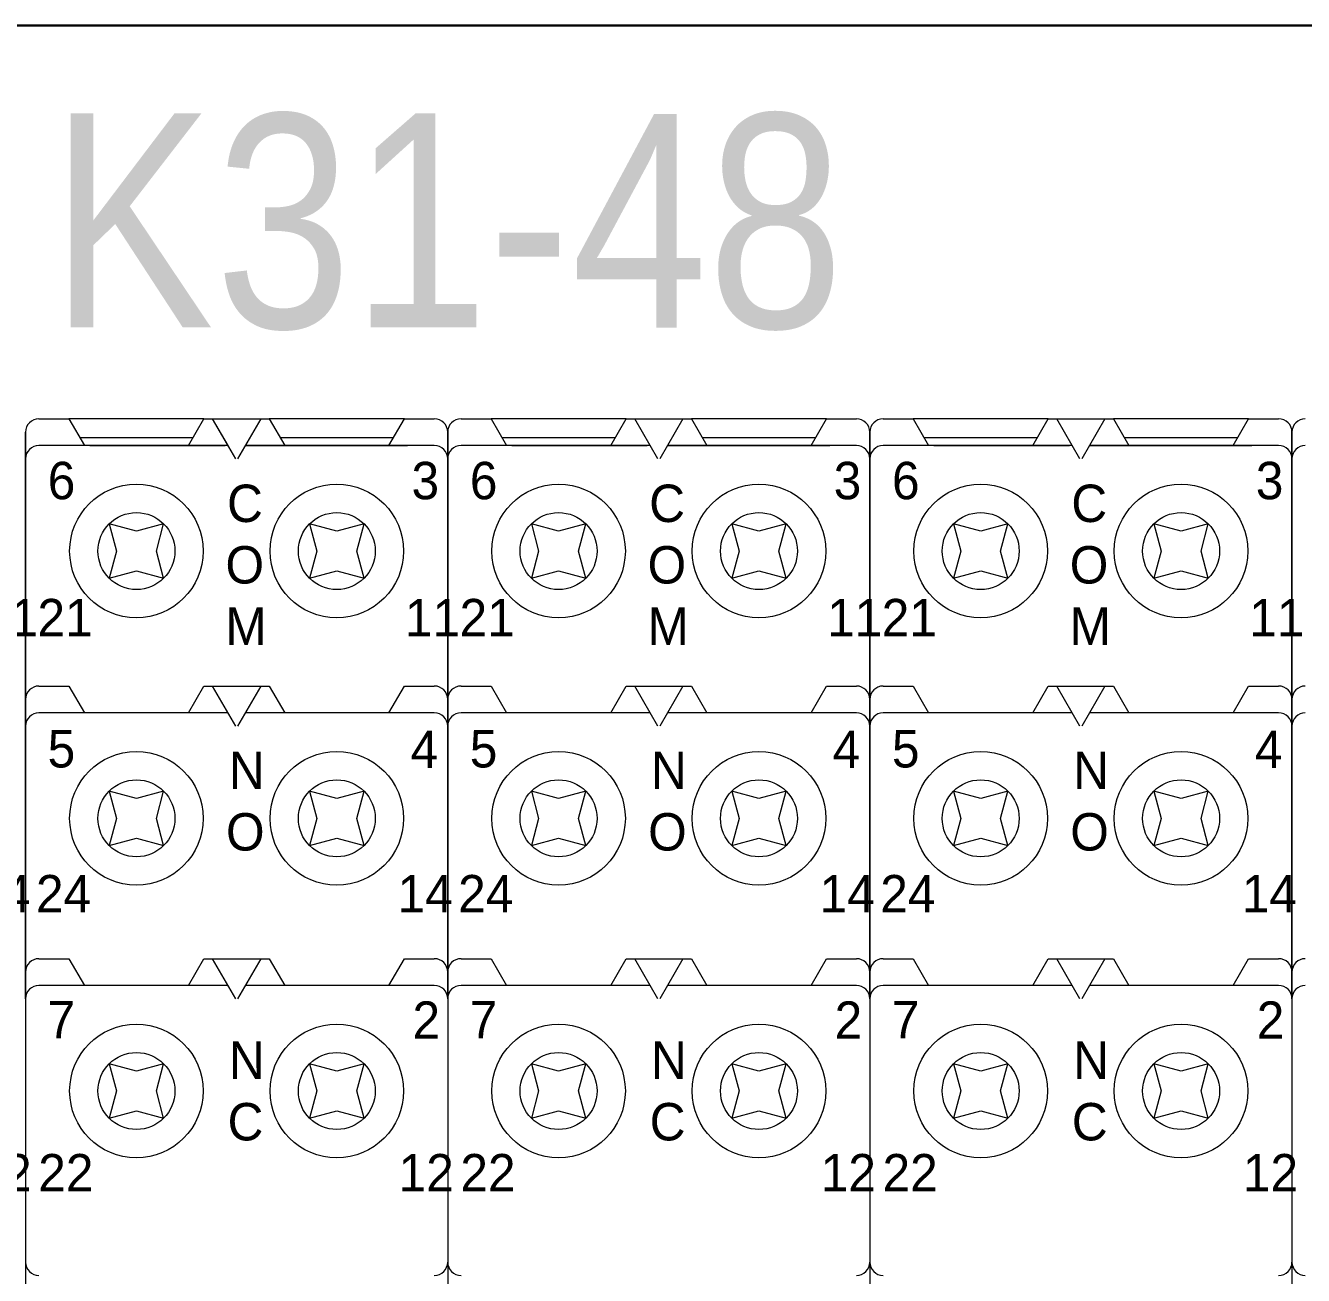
# Model space of a CAD drawing. Header units: millimetres. Extents: x -6000 to 26000, y -6000 to 26000.
# Drawn here: x 104.48 to 111.14, y -4381.99 to -4375.49 of the extents above; entities that cross this region are included whole.
import ezdxf

# ---------------------------------------------------------------- set-up
doc = ezdxf.new("R2010")
doc.units = ezdxf.units.MM
doc.header["$MEASUREMENT"] = 0
for name, color, linetype, lineweight in [('Чертеж и Рисунок_Ном._пера__1', 7, 'Continuous', 15), ('Чертеж и Рисунок_Ном._пера__21', 7, 'Continuous', 30), ('Чертеж и Рисунок_Ном._пера__7', 7, 'Continuous', 15)]:
    doc.layers.add(name, color=color, linetype=linetype, lineweight=lineweight)
doc.styles.add('СГЕНЕРИР_СТИЛЬ_1', font='')
doc.styles.add('СГЕНЕРИР_СТИЛЬ_2', font='')
doc.styles.get('СГЕНЕРИР_СТИЛЬ_1').set_extended_font_data('Arial Narrow')
doc.styles.get('СГЕНЕРИР_СТИЛЬ_2').set_extended_font_data('Arial')

msp = doc.modelspace()

# ---------------------------------------------------------------- linework, layer by layer
at = {"layer": 'Чертеж и Рисунок_Ном._пера__21', "color": 7, "linetype": 'Continuous', "lineweight": 30}
msp.add_line((155.3394, -4375.4892), (84.3984, -4375.4892), dxfattribs=at)
at = {"layer": 'Чертеж и Рисунок_Ном._пера__7', "color": 7, "linetype": 'Continuous', "lineweight": 15}
for p, q in [((104.554, -4377.5354), (104.7102, -4377.5354)), ((105.4133, -4377.5354), (104.7102, -4377.5354)), ((104.7102, -4377.5354), (104.7905, -4377.6745)), ((105.333, -4377.6745), (105.4133, -4377.5354)), ((105.4133, -4377.5354), (105.4582, -4377.5354)), ((105.4362, -4377.5354), (105.7305, -4377.5354)), ((105.5385, -4377.6745), (105.4582, -4377.5354)), ((105.5787, -4377.744), (105.4582, -4377.5354)), ((105.4582, -4377.5354), (105.7086, -4377.5354)), ((105.7086, -4377.5354), (105.5881, -4377.744)), ((105.7086, -4377.5354), (105.7535, -4377.5354)), ((106.4566, -4377.5354), (105.7535, -4377.5354)), ((105.7535, -4377.5354), (105.8338, -4377.6745)), ((106.3763, -4377.6745), (106.4566, -4377.5354)), ((106.4566, -4377.5354), (106.6127, -4377.5354)), ((106.7518, -4377.5354), (106.908, -4377.5354)), ((107.6111, -4377.5354), (106.908, -4377.5354)), ((106.908, -4377.5354), (106.9883, -4377.6745)), ((107.5308, -4377.6745), (107.6111, -4377.5354)), ((107.6111, -4377.5354), (107.656, -4377.5354)), ((107.634, -4377.5354), (107.9283, -4377.5354)), ((107.7363, -4377.6745), (107.656, -4377.5354)), ((107.7764, -4377.744), (107.656, -4377.5354)), ((107.656, -4377.5354), (107.9063, -4377.5354)), ((107.9063, -4377.5354), (107.7859, -4377.744)), ((107.9063, -4377.5354), (107.9512, -4377.5354)), ((108.6543, -4377.5354), (107.9512, -4377.5354)), ((107.9512, -4377.5354), (108.0315, -4377.6745)), ((108.574, -4377.6745), (108.6543, -4377.5354)), ((108.6543, -4377.5354), (108.8105, -4377.5354)), ((108.9496, -4377.5354), (109.1058, -4377.5354)), ((109.8089, -4377.5354), (109.1058, -4377.5354)), ((109.1058, -4377.5354), (109.1861, -4377.6745)), ((109.7286, -4377.6745), (109.8089, -4377.5354)), ((109.8089, -4377.5354), (109.8538, -4377.5354)), ((109.8318, -4377.5354), (110.1261, -4377.5354)), ((109.9341, -4377.6745), (109.8538, -4377.5354)), ((109.9742, -4377.744), (109.8538, -4377.5354)), ((109.8538, -4377.5354), (110.1041, -4377.5354)), ((110.1041, -4377.5354), (109.9837, -4377.744)), ((110.1041, -4377.5354), (110.149, -4377.5354)), ((110.8521, -4377.5354), (110.149, -4377.5354)), ((110.149, -4377.5354), (110.2293, -4377.6745)), ((110.7718, -4377.6745), (110.8521, -4377.5354)), ((110.8521, -4377.5354), (111.0083, -4377.5354)), ((104.4845, -4377.744), (104.4845, -4377.6049)), ((104.4845, -4377.6049), (104.4845, -4377.744)), ((106.6823, -4377.744), (106.6823, -4377.6049)), ((106.6823, -4377.6049), (106.6823, -4377.744)), ((108.8801, -4377.744), (108.8801, -4377.6049)), ((108.8801, -4377.6049), (108.8801, -4377.744)), ((111.0778, -4377.744), (111.0778, -4377.6049)), ((111.0778, -4377.6049), (111.0778, -4377.744)), ((105.5385, -4377.6745), (104.554, -4377.6745)), ((104.7664, -4377.6327), (105.3571, -4377.6327)), ((104.8183, -4377.6745), (105.5233, -4377.6745)), ((105.6283, -4377.6745), (106.4736, -4377.6745)), ((106.6127, -4377.6745), (105.6283, -4377.6745)), ((105.6435, -4377.6745), (106.4736, -4377.6745)), ((105.8097, -4377.6327), (106.4003, -4377.6327)), ((107.7363, -4377.6745), (106.7518, -4377.6745)), ((106.9642, -4377.6327), (107.5549, -4377.6327)), ((107.0161, -4377.6745), (107.7211, -4377.6745)), ((107.826, -4377.6745), (108.6714, -4377.6745)), ((108.8105, -4377.6745), (107.826, -4377.6745)), ((107.8413, -4377.6745), (108.6714, -4377.6745)), ((108.0074, -4377.6327), (108.5981, -4377.6327)), ((109.9341, -4377.6745), (108.9496, -4377.6745)), ((109.162, -4377.6327), (109.7527, -4377.6327)), ((109.2139, -4377.6745), (109.9188, -4377.6745)), ((110.0238, -4377.6745), (110.8692, -4377.6745)), ((111.0083, -4377.6745), (110.0238, -4377.6745)), ((110.039, -4377.6745), (110.8692, -4377.6745)), ((110.2052, -4377.6327), (110.7959, -4377.6327)), ((104.4845, -4377.744), (104.4845, -4383.8295)), ((104.4845, -4378.9959), (104.4845, -4377.744)), ((104.4845, -4377.744), (104.4845, -4383.8295)), ((104.4845, -4377.744), (104.4845, -4378.9959)), ((106.6823, -4377.744), (106.6823, -4383.8295)), ((106.6823, -4378.9959), (106.6823, -4377.744)), ((106.6823, -4377.744), (106.6823, -4383.8295)), ((106.6823, -4377.744), (106.6823, -4378.9959)), ((108.8801, -4377.744), (108.8801, -4383.8295)), ((108.8801, -4378.9959), (108.8801, -4377.744)), ((108.8801, -4377.744), (108.8801, -4383.8295)), ((108.8801, -4377.744), (108.8801, -4378.9959)), ((111.0778, -4377.744), (111.0778, -4383.8295)), ((111.0778, -4378.9959), (111.0778, -4377.744)), ((111.0778, -4377.744), (111.0778, -4383.8295)), ((111.0778, -4377.744), (111.0778, -4378.9959)), ((104.9201, -4378.0823), (104.9581, -4378.2239)), ((105.0618, -4378.1202), (104.9201, -4378.0823)), ((105.2034, -4378.0823), (105.0618, -4378.1202)), ((105.1654, -4378.2239), (105.2034, -4378.0823)), ((106.105, -4378.1202), (105.9634, -4378.0823)), ((105.9634, -4378.0823), (106.0013, -4378.2239)), ((106.2466, -4378.0823), (106.105, -4378.1202)), ((106.2087, -4378.2239), (106.2466, -4378.0823)), ((107.1179, -4378.0823), (107.1558, -4378.2239)), ((107.2595, -4378.1202), (107.1179, -4378.0823)), ((107.4012, -4378.0823), (107.2595, -4378.1202)), ((107.3632, -4378.2239), (107.4012, -4378.0823)), ((108.3028, -4378.1202), (108.1611, -4378.0823)), ((108.1611, -4378.0823), (108.1991, -4378.2239)), ((108.4444, -4378.0823), (108.3028, -4378.1202)), ((108.4065, -4378.2239), (108.4444, -4378.0823)), ((109.3157, -4378.0823), (109.3536, -4378.2239)), ((109.4573, -4378.1202), (109.3157, -4378.0823)), ((109.599, -4378.0823), (109.4573, -4378.1202)), ((109.561, -4378.2239), (109.599, -4378.0823)), ((110.5006, -4378.1202), (110.3589, -4378.0823)), ((110.3589, -4378.0823), (110.3969, -4378.2239)), ((110.6422, -4378.0823), (110.5006, -4378.1202)), ((110.6043, -4378.2239), (110.6422, -4378.0823)), ((104.9581, -4378.2239), (104.9201, -4378.3656)), ((105.2034, -4378.3656), (105.1654, -4378.2239)), ((106.0013, -4378.2239), (105.9634, -4378.3656)), ((106.2466, -4378.3656), (106.2087, -4378.2239)), ((107.1558, -4378.2239), (107.1179, -4378.3656)), ((107.4012, -4378.3656), (107.3632, -4378.2239)), ((108.1991, -4378.2239), (108.1611, -4378.3656)), ((108.4444, -4378.3656), (108.4065, -4378.2239)), ((109.3536, -4378.2239), (109.3157, -4378.3656)), ((109.599, -4378.3656), (109.561, -4378.2239)), ((110.3969, -4378.2239), (110.3589, -4378.3656)), ((110.6422, -4378.3656), (110.6043, -4378.2239)), ((104.9201, -4378.3656), (105.0618, -4378.3276)), ((105.0618, -4378.3276), (105.2034, -4378.3656)), ((105.9634, -4378.3656), (106.105, -4378.3276)), ((106.105, -4378.3276), (106.2466, -4378.3656)), ((107.1179, -4378.3656), (107.2595, -4378.3276)), ((107.2595, -4378.3276), (107.4012, -4378.3656)), ((108.1611, -4378.3656), (108.3028, -4378.3276)), ((108.3028, -4378.3276), (108.4444, -4378.3656)), ((109.3157, -4378.3656), (109.4573, -4378.3276)), ((109.4573, -4378.3276), (109.599, -4378.3656)), ((110.3589, -4378.3656), (110.5006, -4378.3276)), ((110.5006, -4378.3276), (110.6422, -4378.3656)), ((104.554, -4378.9264), (104.7102, -4378.9264)), ((104.7102, -4378.9264), (104.7905, -4379.0655)), ((105.333, -4379.0655), (105.4133, -4378.9264)), ((105.4133, -4378.9264), (105.4582, -4378.9264)), ((105.5787, -4379.135), (105.4582, -4378.9264)), ((105.4582, -4378.9264), (105.7086, -4378.9264)), ((105.7086, -4378.9264), (105.5881, -4379.135)), ((105.7086, -4378.9264), (105.7535, -4378.9264)), ((105.7535, -4378.9264), (105.8338, -4379.0655)), ((106.3763, -4379.0655), (106.4566, -4378.9264)), ((106.4566, -4378.9264), (106.6127, -4378.9264)), ((106.7518, -4378.9264), (106.908, -4378.9264)), ((106.908, -4378.9264), (106.9883, -4379.0655)), ((107.5308, -4379.0655), (107.6111, -4378.9264)), ((107.6111, -4378.9264), (107.656, -4378.9264)), ((107.7764, -4379.135), (107.656, -4378.9264)), ((107.656, -4378.9264), (107.9063, -4378.9264)), ((107.9063, -4378.9264), (107.7859, -4379.135)), ((107.9063, -4378.9264), (107.9512, -4378.9264)), ((107.9512, -4378.9264), (108.0315, -4379.0655)), ((108.574, -4379.0655), (108.6543, -4378.9264)), ((108.6543, -4378.9264), (108.8105, -4378.9264)), ((108.9496, -4378.9264), (109.1058, -4378.9264)), ((109.1058, -4378.9264), (109.1861, -4379.0655)), ((109.7286, -4379.0655), (109.8089, -4378.9264)), ((109.8089, -4378.9264), (109.8538, -4378.9264)), ((109.9742, -4379.135), (109.8538, -4378.9264)), ((109.8538, -4378.9264), (110.1041, -4378.9264)), ((110.1041, -4378.9264), (109.9837, -4379.135)), ((110.1041, -4378.9264), (110.149, -4378.9264)), ((110.149, -4378.9264), (110.2293, -4379.0655)), ((110.7718, -4379.0655), (110.8521, -4378.9264)), ((110.8521, -4378.9264), (111.0083, -4378.9264)), ((104.4845, -4379.135), (104.4845, -4378.9959)), ((104.4845, -4378.9959), (104.4845, -4379.135)), ((106.6823, -4379.135), (106.6823, -4378.9959)), ((106.6823, -4378.9959), (106.6823, -4379.135)), ((108.8801, -4379.135), (108.8801, -4378.9959)), ((108.8801, -4378.9959), (108.8801, -4379.135)), ((111.0778, -4379.135), (111.0778, -4378.9959)), ((111.0778, -4378.9959), (111.0778, -4379.135)), ((105.5385, -4379.0655), (104.554, -4379.0655)), ((106.6127, -4379.0655), (105.6283, -4379.0655)), ((107.7363, -4379.0655), (106.7518, -4379.0655)), ((108.8105, -4379.0655), (107.826, -4379.0655)), ((109.9341, -4379.0655), (108.9496, -4379.0655)), ((111.0083, -4379.0655), (110.0238, -4379.0655)), ((104.4845, -4380.4147), (104.4845, -4379.135)), ((104.4845, -4379.135), (104.4845, -4380.4147)), ((106.6823, -4380.4147), (106.6823, -4379.135)), ((106.6823, -4379.135), (106.6823, -4380.4147)), ((108.8801, -4380.4147), (108.8801, -4379.135)), ((108.8801, -4379.135), (108.8801, -4380.4147)), ((111.0778, -4380.4147), (111.0778, -4379.135)), ((111.0778, -4379.135), (111.0778, -4380.4147)), ((104.9201, -4379.4733), (104.9581, -4379.6149)), ((105.0618, -4379.5112), (104.9201, -4379.4733)), ((105.2034, -4379.4733), (105.0618, -4379.5112)), ((105.1654, -4379.6149), (105.2034, -4379.4733)), ((105.9634, -4379.4733), (106.0013, -4379.6149)), ((106.105, -4379.5112), (105.9634, -4379.4733)), ((106.2466, -4379.4733), (106.105, -4379.5112)), ((106.2087, -4379.6149), (106.2466, -4379.4733)), ((107.1179, -4379.4733), (107.1558, -4379.6149)), ((107.2595, -4379.5112), (107.1179, -4379.4733)), ((107.4012, -4379.4733), (107.2595, -4379.5112)), ((107.3632, -4379.6149), (107.4012, -4379.4733)), ((108.1611, -4379.4733), (108.1991, -4379.6149)), ((108.3028, -4379.5112), (108.1611, -4379.4733)), ((108.4444, -4379.4733), (108.3028, -4379.5112)), ((108.4065, -4379.6149), (108.4444, -4379.4733)), ((109.3157, -4379.4733), (109.3536, -4379.6149)), ((109.4573, -4379.5112), (109.3157, -4379.4733)), ((109.599, -4379.4733), (109.4573, -4379.5112)), ((109.561, -4379.6149), (109.599, -4379.4733)), ((110.3589, -4379.4733), (110.3969, -4379.6149)), ((110.5006, -4379.5112), (110.3589, -4379.4733)), ((110.6422, -4379.4733), (110.5006, -4379.5112)), ((110.6043, -4379.6149), (110.6422, -4379.4733)), ((104.9581, -4379.6149), (104.9201, -4379.7566)), ((105.2034, -4379.7566), (105.1654, -4379.6149)), ((106.0013, -4379.6149), (105.9634, -4379.7566)), ((106.2466, -4379.7566), (106.2087, -4379.6149)), ((107.1558, -4379.6149), (107.1179, -4379.7566)), ((107.4012, -4379.7566), (107.3632, -4379.6149)), ((108.1991, -4379.6149), (108.1611, -4379.7566)), ((108.4444, -4379.7566), (108.4065, -4379.6149)), ((109.3536, -4379.6149), (109.3157, -4379.7566)), ((109.599, -4379.7566), (109.561, -4379.6149)), ((110.3969, -4379.6149), (110.3589, -4379.7566)), ((110.6422, -4379.7566), (110.6043, -4379.6149)), ((104.9201, -4379.7566), (105.0618, -4379.7186)), ((105.0618, -4379.7186), (105.2034, -4379.7566)), ((105.9634, -4379.7566), (106.105, -4379.7186)), ((106.105, -4379.7186), (106.2466, -4379.7566)), ((107.1179, -4379.7566), (107.2595, -4379.7186)), ((107.2595, -4379.7186), (107.4012, -4379.7566)), ((108.1611, -4379.7566), (108.3028, -4379.7186)), ((108.3028, -4379.7186), (108.4444, -4379.7566)), ((109.3157, -4379.7566), (109.4573, -4379.7186)), ((109.4573, -4379.7186), (109.599, -4379.7566)), ((110.3589, -4379.7566), (110.5006, -4379.7186)), ((110.5006, -4379.7186), (110.6422, -4379.7566)), ((104.554, -4380.3452), (104.7102, -4380.3452)), ((104.7102, -4380.3452), (104.7905, -4380.4843)), ((105.333, -4380.4843), (105.4133, -4380.3452)), ((105.4133, -4380.3452), (105.4582, -4380.3452)), ((105.5787, -4380.5538), (105.4582, -4380.3452)), ((105.4582, -4380.3452), (105.7086, -4380.3452)), ((105.7086, -4380.3452), (105.5881, -4380.5538)), ((105.7086, -4380.3452), (105.7535, -4380.3452)), ((105.7535, -4380.3452), (105.8338, -4380.4843)), ((106.3763, -4380.4843), (106.4566, -4380.3452)), ((106.4566, -4380.3452), (106.6127, -4380.3452)), ((106.7518, -4380.3452), (106.908, -4380.3452)), ((106.908, -4380.3452), (106.9883, -4380.4843)), ((107.5308, -4380.4843), (107.6111, -4380.3452)), ((107.6111, -4380.3452), (107.656, -4380.3452)), ((107.7764, -4380.5538), (107.656, -4380.3452)), ((107.656, -4380.3452), (107.9063, -4380.3452)), ((107.9063, -4380.3452), (107.7859, -4380.5538)), ((107.9063, -4380.3452), (107.9512, -4380.3452)), ((107.9512, -4380.3452), (108.0315, -4380.4843)), ((108.574, -4380.4843), (108.6543, -4380.3452)), ((108.6543, -4380.3452), (108.8105, -4380.3452)), ((108.9496, -4380.3452), (109.1058, -4380.3452)), ((109.1058, -4380.3452), (109.1861, -4380.4843)), ((109.7286, -4380.4843), (109.8089, -4380.3452)), ((109.8089, -4380.3452), (109.8538, -4380.3452)), ((109.9742, -4380.5538), (109.8538, -4380.3452)), ((109.8538, -4380.3452), (110.1041, -4380.3452)), ((110.1041, -4380.3452), (109.9837, -4380.5538)), ((110.1041, -4380.3452), (110.149, -4380.3452)), ((110.149, -4380.3452), (110.2293, -4380.4843)), ((110.7718, -4380.4843), (110.8521, -4380.3452)), ((110.8521, -4380.3452), (111.0083, -4380.3452)), ((104.4845, -4380.5538), (104.4845, -4380.4147)), ((104.4845, -4380.4147), (104.4845, -4380.5538)), ((106.6823, -4380.5538), (106.6823, -4380.4147)), ((106.6823, -4380.4147), (106.6823, -4380.5538)), ((108.8801, -4380.5538), (108.8801, -4380.4147)), ((108.8801, -4380.4147), (108.8801, -4380.5538)), ((111.0778, -4380.5538), (111.0778, -4380.4147)), ((111.0778, -4380.4147), (111.0778, -4380.5538)), ((105.5385, -4380.4843), (104.554, -4380.4843)), ((106.6127, -4380.4843), (105.6283, -4380.4843)), ((107.7363, -4380.4843), (106.7518, -4380.4843)), ((108.8105, -4380.4843), (107.826, -4380.4843)), ((109.9341, -4380.4843), (108.9496, -4380.4843)), ((111.0083, -4380.4843), (110.0238, -4380.4843)), ((104.9201, -4380.8921), (104.9581, -4381.0337)), ((105.0618, -4380.9301), (104.9201, -4380.8921)), ((105.2034, -4380.8921), (105.0618, -4380.9301)), ((105.1654, -4381.0337), (105.2034, -4380.8921)), ((106.105, -4380.9301), (105.9634, -4380.8921)), ((105.9634, -4380.8921), (106.0013, -4381.0337)), ((106.2466, -4380.8921), (106.105, -4380.9301)), ((106.2087, -4381.0337), (106.2466, -4380.8921)), ((107.1179, -4380.8921), (107.1558, -4381.0337)), ((107.2595, -4380.9301), (107.1179, -4380.8921)), ((107.4012, -4380.8921), (107.2595, -4380.9301)), ((107.3632, -4381.0337), (107.4012, -4380.8921)), ((108.3028, -4380.9301), (108.1611, -4380.8921)), ((108.1611, -4380.8921), (108.1991, -4381.0337)), ((108.4444, -4380.8921), (108.3028, -4380.9301)), ((108.4065, -4381.0337), (108.4444, -4380.8921)), ((109.3157, -4380.8921), (109.3536, -4381.0337)), ((109.4573, -4380.9301), (109.3157, -4380.8921)), ((109.599, -4380.8921), (109.4573, -4380.9301)), ((109.561, -4381.0337), (109.599, -4380.8921)), ((110.5006, -4380.9301), (110.3589, -4380.8921)), ((110.3589, -4380.8921), (110.3969, -4381.0337)), ((110.6422, -4380.8921), (110.5006, -4380.9301)), ((110.6043, -4381.0337), (110.6422, -4380.8921)), ((104.9581, -4381.0337), (104.9201, -4381.1754)), ((105.2034, -4381.1754), (105.1654, -4381.0337)), ((106.0013, -4381.0337), (105.9634, -4381.1754)), ((106.2466, -4381.1754), (106.2087, -4381.0337)), ((107.1558, -4381.0337), (107.1179, -4381.1754)), ((107.4012, -4381.1754), (107.3632, -4381.0337)), ((108.1991, -4381.0337), (108.1611, -4381.1754)), ((108.4444, -4381.1754), (108.4065, -4381.0337)), ((109.3536, -4381.0337), (109.3157, -4381.1754)), ((109.599, -4381.1754), (109.561, -4381.0337)), ((110.3969, -4381.0337), (110.3589, -4381.1754)), ((110.6422, -4381.1754), (110.6043, -4381.0337)), ((104.9201, -4381.1754), (105.0618, -4381.1374)), ((105.0618, -4381.1374), (105.2034, -4381.1754)), ((105.9634, -4381.1754), (106.105, -4381.1374)), ((106.105, -4381.1374), (106.2466, -4381.1754)), ((107.1179, -4381.1754), (107.2595, -4381.1374)), ((107.2595, -4381.1374), (107.4012, -4381.1754)), ((108.1611, -4381.1754), (108.3028, -4381.1374)), ((108.3028, -4381.1374), (108.4444, -4381.1754)), ((109.3157, -4381.1754), (109.4573, -4381.1374)), ((109.4573, -4381.1374), (109.599, -4381.1754)), ((110.3589, -4381.1754), (110.5006, -4381.1374)), ((110.5006, -4381.1374), (110.6422, -4381.1754))]:
    msp.add_line(p, q, dxfattribs=at)
for centre, radius in [((105.0618, -4378.2239), 0.3477), ((106.105, -4378.2239), 0.3477), ((107.2595, -4378.2239), 0.3477), ((108.3028, -4378.2239), 0.3477), ((109.4573, -4378.2239), 0.3477), ((110.5006, -4378.2239), 0.3477), ((105.0618, -4378.2239), 0.2003), ((106.105, -4378.2239), 0.2003), ((107.2595, -4378.2239), 0.2003), ((108.3028, -4378.2239), 0.2003), ((109.4573, -4378.2239), 0.2003), ((110.5006, -4378.2239), 0.2003), ((105.0618, -4379.6149), 0.3477), ((106.105, -4379.6149), 0.3477), ((107.2595, -4379.6149), 0.3477), ((108.3028, -4379.6149), 0.3477), ((109.4573, -4379.6149), 0.3477), ((110.5006, -4379.6149), 0.3477), ((105.0618, -4379.6149), 0.2003), ((106.105, -4379.6149), 0.2003), ((107.2595, -4379.6149), 0.2003), ((108.3028, -4379.6149), 0.2003), ((109.4573, -4379.6149), 0.2003), ((110.5006, -4379.6149), 0.2003), ((105.0618, -4381.0337), 0.3477), ((106.105, -4381.0337), 0.3477), ((107.2595, -4381.0337), 0.3477), ((108.3028, -4381.0337), 0.3477), ((109.4573, -4381.0337), 0.3477), ((110.5006, -4381.0337), 0.3477), ((105.0618, -4381.0337), 0.2003), ((106.105, -4381.0337), 0.2003), ((107.2595, -4381.0337), 0.2003), ((108.3028, -4381.0337), 0.2003), ((109.4573, -4381.0337), 0.2003), ((110.5006, -4381.0337), 0.2003)]:
    msp.add_circle(centre, radius, dxfattribs=at)
for centre, start, end in [((104.554, -4377.6049), 90, 180), ((106.6127, -4377.6049), 0, 90), ((106.7518, -4377.6049), 90, 180), ((108.8105, -4377.6049), 0, 90), ((108.9496, -4377.6049), 90, 180), ((111.0083, -4377.6049), 0, 90), ((111.1474, -4377.6049), 90, 180), ((104.554, -4377.744), 90, 180), ((106.6127, -4377.744), 0, 90), ((106.7518, -4377.744), 90, 180), ((108.8105, -4377.744), 0, 90), ((108.9496, -4377.744), 90, 180), ((111.0083, -4377.744), 0, 90), ((111.1474, -4377.744), 90, 180), ((104.554, -4378.9959), 90, 180), ((106.6127, -4378.9959), 0, 90), ((106.7518, -4378.9959), 90, 180), ((108.8105, -4378.9959), 0, 90), ((108.9496, -4378.9959), 90, 180), ((111.0083, -4378.9959), 0, 90), ((111.1474, -4378.9959), 90, 180), ((104.554, -4379.135), 90, 180), ((106.6127, -4379.135), 0, 90), ((106.7518, -4379.135), 90, 180), ((108.8105, -4379.135), 0, 90), ((108.9496, -4379.135), 90, 180), ((111.0083, -4379.135), 0, 90), ((111.1474, -4379.135), 90, 180), ((104.554, -4380.4147), 90, 180), ((106.6127, -4380.4147), 0, 90), ((106.7518, -4380.4147), 90, 180), ((108.8105, -4380.4147), 0, 90), ((108.9496, -4380.4147), 90, 180), ((111.0083, -4380.4147), 0, 90), ((111.1474, -4380.4147), 90, 180), ((104.554, -4380.5538), 90, 180), ((106.6127, -4380.5538), 0, 90), ((106.7518, -4380.5538), 90, 180), ((108.8105, -4380.5538), 0, 90), ((108.9496, -4380.5538), 90, 180), ((111.0083, -4380.5538), 0, 90), ((111.1474, -4380.5538), 90, 180), ((104.554, -4381.924), 180, 270), ((106.6127, -4381.924), 270, 0), ((106.7518, -4381.924), 180, 270), ((108.8105, -4381.924), 270, 0), ((108.9496, -4381.924), 180, 270), ((111.0083, -4381.924), 270, 0), ((111.1474, -4381.924), 180, 270)]:
    msp.add_arc(centre, 0.0695, start, end, dxfattribs=at)

# ---------------------------------------------------------------- texts
at = {"layer": 'Чертеж и Рисунок_Ном._пера__1', "color": 7, "linetype": 'Continuous', "lineweight": 15, "attachment_point": 7}
for s, insert, char_height, style in [('\\A1;{\\pql;\\fArial Narrow|b0|i0|c204|p34;K}', (104.6138, -4377.0591), 1.1128, 'СГЕНЕРИР_СТИЛЬ_1'), ('\\A1;{\\pql;\\fArial Narrow|b0|i0|c204|p34;3}', (105.4726, -4377.0787), 1.1128, 'СГЕНЕРИР_СТИЛЬ_1'), ('\\A1;{\\pql;\\fArial Narrow|b0|i0|c204|p34;1-}', (106.1848, -4377.0591), 1.1128, 'СГЕНЕРИР_СТИЛЬ_1'), ('\\A1;{\\pql;\\fArial Narrow|b0|i0|c204|p34;48}', (107.3264, -4377.078), 1.1128, 'СГЕНЕРИР_СТИЛЬ_1'), ('\\A1;{\\W0.950000x;\\pql;\\fArial|b0|i0|c204|p38;6}', (104.5999, -4377.957), 0.19474, 'СГЕНЕРИР_СТИЛЬ_2'), ('\\A1;{\\W0.950000x;\\pql;\\fArial|b0|i0|c204|p38;3}', (106.494, -4377.957), 0.19474, 'СГЕНЕРИР_СТИЛЬ_2'), ('\\A1;{\\W0.950000x;\\pql;\\fArial|b0|i0|c204|p38;6}', (106.7977, -4377.957), 0.19474, 'СГЕНЕРИР_СТИЛЬ_2'), ('\\A1;{\\W0.950000x;\\pql;\\fArial|b0|i0|c204|p38;3}', (108.6918, -4377.957), 0.19474, 'СГЕНЕРИР_СТИЛЬ_2'), ('\\A1;{\\W0.950000x;\\pql;\\fArial|b0|i0|c204|p38;6}', (108.9955, -4377.957), 0.19474, 'СГЕНЕРИР_СТИЛЬ_2'), ('\\A1;{\\W0.950000x;\\pql;\\fArial|b0|i0|c204|p38;3}', (110.8896, -4377.957), 0.19474, 'СГЕНЕРИР_СТИЛЬ_2'), ('\\A1;{\\W0.950000x;\\pql;\\fArial|b0|i0|c204|p38;C}', (105.5334, -4378.0756), 0.19474, 'СГЕНЕРИР_СТИЛЬ_2'), ('\\A1;{\\W0.950000x;\\pql;\\fArial|b0|i0|c204|p38;C}', (107.7312, -4378.0756), 0.19474, 'СГЕНЕРИР_СТИЛЬ_2'), ('\\A1;{\\W0.950000x;\\pql;\\fArial|b0|i0|c204|p38;C}', (109.929, -4378.0756), 0.19474, 'СГЕНЕРИР_СТИЛЬ_2'), ('\\A1;{\\W0.950000x;\\pql;\\fArial|b0|i0|c204|p38;O}', (105.5253, -4378.3956), 0.19474, 'СГЕНЕРИР_СТИЛЬ_2'), ('\\A1;{\\W0.950000x;\\pql;\\fArial|b0|i0|c204|p38;O}', (107.723, -4378.3956), 0.19474, 'СГЕНЕРИР_СТИЛЬ_2'), ('\\A1;{\\W0.950000x;\\pql;\\fArial|b0|i0|c204|p38;O}', (109.9208, -4378.3956), 0.19474, 'СГЕНЕРИР_СТИЛЬ_2'), ('\\A1;{\\W0.950000x;\\pql;\\fArial|b0|i0|c204|p38;11}', (104.262, -4378.6677), 0.19474, 'СГЕНЕРИР_СТИЛЬ_2'), ('\\A1;{\\W0.950000x;\\pql;\\fArial|b0|i0|c204|p38;21}', (104.5464, -4378.6677), 0.19474, 'СГЕНЕРИР_СТИЛЬ_2'), ('\\A1;{\\W0.950000x;\\pql;\\fArial|b0|i0|c204|p38;11}', (106.4597, -4378.6677), 0.19474, 'СГЕНЕРИР_СТИЛЬ_2'), ('\\A1;{\\W0.950000x;\\pql;\\fArial|b0|i0|c204|p38;21}', (106.7442, -4378.6677), 0.19474, 'СГЕНЕРИР_СТИЛЬ_2'), ('\\A1;{\\W0.950000x;\\pql;\\fArial|b0|i0|c204|p38;11}', (108.6575, -4378.6677), 0.19474, 'СГЕНЕРИР_СТИЛЬ_2'), ('\\A1;{\\W0.950000x;\\pql;\\fArial|b0|i0|c204|p38;21}', (108.942, -4378.6677), 0.19474, 'СГЕНЕРИР_СТИЛЬ_2'), ('\\A1;{\\W0.950000x;\\pql;\\fArial|b0|i0|c204|p38;11}', (110.8553, -4378.6677), 0.19474, 'СГЕНЕРИР_СТИЛЬ_2'), ('\\A1;{\\W0.950000x;\\pql;\\fArial|b0|i0|c204|p38;M}', (105.5246, -4378.7122), 0.19474, 'СГЕНЕРИР_СТИЛЬ_2'), ('\\A1;{\\W0.950000x;\\pql;\\fArial|b0|i0|c204|p38;M}', (107.7224, -4378.7122), 0.19474, 'СГЕНЕРИР_СТИЛЬ_2'), ('\\A1;{\\W0.950000x;\\pql;\\fArial|b0|i0|c204|p38;M}', (109.9202, -4378.7122), 0.19474, 'СГЕНЕРИР_СТИЛЬ_2'), ('\\A1;{\\W0.950000x;\\pql;\\fArial|b0|i0|c204|p38;5}', (104.5995, -4379.3529), 0.19474, 'СГЕНЕРИР_СТИЛЬ_2'), ('\\A1;{\\W0.950000x;\\pql;\\fArial|b0|i0|c204|p38;4}', (106.4889, -4379.3527), 0.19474, 'СГЕНЕРИР_СТИЛЬ_2'), ('\\A1;{\\W0.950000x;\\pql;\\fArial|b0|i0|c204|p38;5}', (106.7973, -4379.3529), 0.19474, 'СГЕНЕРИР_СТИЛЬ_2'), ('\\A1;{\\W0.950000x;\\pql;\\fArial|b0|i0|c204|p38;4}', (108.6866, -4379.3527), 0.19474, 'СГЕНЕРИР_СТИЛЬ_2'), ('\\A1;{\\W0.950000x;\\pql;\\fArial|b0|i0|c204|p38;5}', (108.9951, -4379.3529), 0.19474, 'СГЕНЕРИР_СТИЛЬ_2'), ('\\A1;{\\W0.950000x;\\pql;\\fArial|b0|i0|c204|p38;4}', (110.8844, -4379.3527), 0.19474, 'СГЕНЕРИР_СТИЛЬ_2'), ('\\A1;{\\W0.950000x;\\pql;\\fArial|b0|i0|c204|p38;N}', (105.5428, -4379.462), 0.19474, 'СГЕНЕРИР_СТИЛЬ_2'), ('\\A1;{\\W0.950000x;\\pql;\\fArial|b0|i0|c204|p38;N}', (107.7406, -4379.462), 0.19474, 'СГЕНЕРИР_СТИЛЬ_2'), ('\\A1;{\\W0.950000x;\\pql;\\fArial|b0|i0|c204|p38;N}', (109.9384, -4379.462), 0.19474, 'СГЕНЕРИР_СТИЛЬ_2'), ('\\A1;{\\W0.950000x;\\pql;\\fArial|b0|i0|c204|p38;O}', (105.528, -4379.7852), 0.19474, 'СГЕНЕРИР_СТИЛЬ_2'), ('\\A1;{\\W0.950000x;\\pql;\\fArial|b0|i0|c204|p38;O}', (107.7258, -4379.7852), 0.19474, 'СГЕНЕРИР_СТИЛЬ_2'), ('\\A1;{\\W0.950000x;\\pql;\\fArial|b0|i0|c204|p38;O}', (109.9236, -4379.7852), 0.19474, 'СГЕНЕРИР_СТИЛЬ_2'), ('\\A1;{\\W0.950000x;\\pql;\\fArial|b0|i0|c204|p38;14}', (104.2231, -4380.1044), 0.19474, 'СГЕНЕРИР_СТИЛЬ_2'), ('\\A1;{\\W0.950000x;\\pql;\\fArial|b0|i0|c204|p38;24}', (104.5388, -4380.1044), 0.19474, 'СГЕНЕРИР_СТИЛЬ_2'), ('\\A1;{\\W0.950000x;\\pql;\\fArial|b0|i0|c204|p38;14}', (106.4208, -4380.1044), 0.19474, 'СГЕНЕРИР_СТИЛЬ_2'), ('\\A1;{\\W0.950000x;\\pql;\\fArial|b0|i0|c204|p38;24}', (106.7366, -4380.1044), 0.19474, 'СГЕНЕРИР_СТИЛЬ_2'), ('\\A1;{\\W0.950000x;\\pql;\\fArial|b0|i0|c204|p38;14}', (108.6186, -4380.1044), 0.19474, 'СГЕНЕРИР_СТИЛЬ_2'), ('\\A1;{\\W0.950000x;\\pql;\\fArial|b0|i0|c204|p38;24}', (108.9344, -4380.1044), 0.19474, 'СГЕНЕРИР_СТИЛЬ_2'), ('\\A1;{\\W0.950000x;\\pql;\\fArial|b0|i0|c204|p38;14}', (110.8164, -4380.1044), 0.19474, 'СГЕНЕРИР_СТИЛЬ_2'), ('\\A1;{\\W0.950000x;\\pql;\\fArial|b0|i0|c204|p38;7}', (104.5988, -4380.7605), 0.19474, 'СГЕНЕРИР_СТИЛЬ_2'), ('\\A1;{\\W0.950000x;\\pql;\\fArial|b0|i0|c204|p38;2}', (106.4989, -4380.7622), 0.19474, 'СГЕНЕРИР_СТИЛЬ_2'), ('\\A1;{\\W0.950000x;\\pql;\\fArial|b0|i0|c204|p38;7}', (106.7966, -4380.7605), 0.19474, 'СГЕНЕРИР_СТИЛЬ_2'), ('\\A1;{\\W0.950000x;\\pql;\\fArial|b0|i0|c204|p38;2}', (108.6967, -4380.7622), 0.19474, 'СГЕНЕРИР_СТИЛЬ_2'), ('\\A1;{\\W0.950000x;\\pql;\\fArial|b0|i0|c204|p38;7}', (108.9944, -4380.7605), 0.19474, 'СГЕНЕРИР_СТИЛЬ_2'), ('\\A1;{\\W0.950000x;\\pql;\\fArial|b0|i0|c204|p38;2}', (110.8944, -4380.7622), 0.19474, 'СГЕНЕРИР_СТИЛЬ_2'), ('\\A1;{\\W0.950000x;\\pql;\\fArial|b0|i0|c204|p38;N}', (105.5428, -4380.9706), 0.19474, 'СГЕНЕРИР_СТИЛЬ_2'), ('\\A1;{\\W0.950000x;\\pql;\\fArial|b0|i0|c204|p38;N}', (107.7406, -4380.9706), 0.19474, 'СГЕНЕРИР_СТИЛЬ_2'), ('\\A1;{\\W0.950000x;\\pql;\\fArial|b0|i0|c204|p38;N}', (109.9384, -4380.9706), 0.19474, 'СГЕНЕРИР_СТИЛЬ_2'), ('\\A1;{\\W0.950000x;\\pql;\\fArial|b0|i0|c204|p38;C}', (105.5362, -4381.2937), 0.19474, 'СГЕНЕРИР_СТИЛЬ_2'), ('\\A1;{\\W0.950000x;\\pql;\\fArial|b0|i0|c204|p38;C}', (107.734, -4381.2937), 0.19474, 'СГЕНЕРИР_СТИЛЬ_2'), ('\\A1;{\\W0.950000x;\\pql;\\fArial|b0|i0|c204|p38;C}', (109.9317, -4381.2937), 0.19474, 'СГЕНЕРИР_СТИЛЬ_2'), ('\\A1;{\\W0.950000x;\\pql;\\fArial|b0|i0|c204|p38;12}', (104.2288, -4381.5564), 0.19474, 'СГЕНЕРИР_СТИЛЬ_2'), ('\\A1;{\\W0.950000x;\\pql;\\fArial|b0|i0|c204|p38;22}', (104.5505, -4381.5564), 0.19474, 'СГЕНЕРИР_СТИЛЬ_2'), ('\\A1;{\\W0.950000x;\\pql;\\fArial|b0|i0|c204|p38;12}', (106.4266, -4381.5564), 0.19474, 'СГЕНЕРИР_СТИЛЬ_2'), ('\\A1;{\\W0.950000x;\\pql;\\fArial|b0|i0|c204|p38;22}', (106.7483, -4381.5564), 0.19474, 'СГЕНЕРИР_СТИЛЬ_2'), ('\\A1;{\\W0.950000x;\\pql;\\fArial|b0|i0|c204|p38;12}', (108.6244, -4381.5564), 0.19474, 'СГЕНЕРИР_СТИЛЬ_2'), ('\\A1;{\\W0.950000x;\\pql;\\fArial|b0|i0|c204|p38;22}', (108.9461, -4381.5564), 0.19474, 'СГЕНЕРИР_СТИЛЬ_2'), ('\\A1;{\\W0.950000x;\\pql;\\fArial|b0|i0|c204|p38;12}', (110.8222, -4381.5564), 0.19474, 'СГЕНЕРИР_СТИЛЬ_2')]:
    msp.add_mtext(s, dxfattribs=dict(at, insert=insert, char_height=char_height, style=style))

doc.saveas('drawing.dxf')
